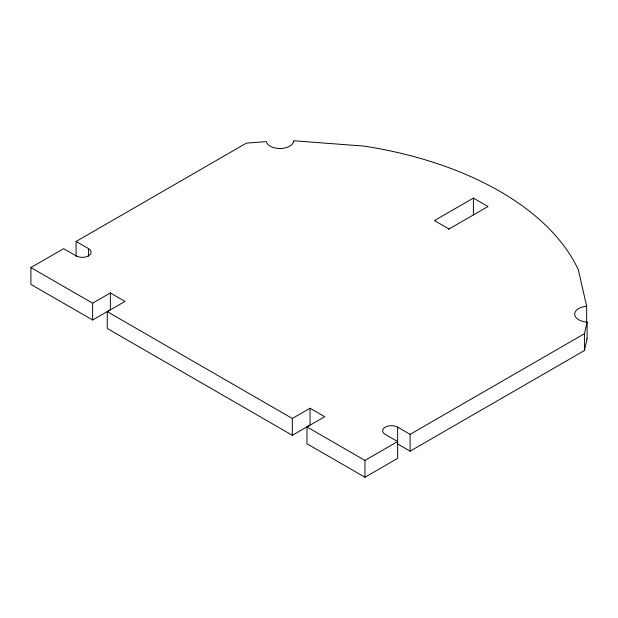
<?xml version="1.0" encoding="UTF-8"?>
<svg xmlns="http://www.w3.org/2000/svg" width="618" height="618" viewBox="0 0 618 618"><rect width="100%" height="100%" fill="white"/><g stroke="black" fill="none" stroke-linecap="round" stroke-linejoin="round"><path stroke-width="0.93" d="M397.644 443.971L410.113 451.171L584.435 350.53L584.435 333.705L587.1 322.024L586.66 322.024A13.774 7.949 0 0 1 574.678 314.137A13.774 7.949 0 0 1 586.66 306.25L578.348 269.827A303.044 174.964 0 0 0 364.064 146.111L293.612 140.757L293.612 142.627M584.435 350.53L587.1 338.849L587.1 322.024M30.9 267.555L92.623 303.191L110.359 292.947L110.359 309.772L92.623 320.016L30.9 284.38L30.9 267.555L63.631 248.66L76.091 255.86A8.814 5.091 0 0 0 88.559 255.86A8.814 5.091 0 0 0 88.559 248.66L76.091 241.46L76.091 256.416M76.091 241.46L246.412 143.129L266.296 141.615A13.774 7.949 0 0 0 279.954 148.529A13.774 7.949 0 0 0 293.612 141.615M107.269 311.65L292.322 418.486L310.058 408.243L310.058 425.068L292.322 435.311L107.269 328.475L107.269 311.65L125.006 301.406L110.359 292.947M448.537 229.27L488.011 206.52L473.403 198.084L434.439 220.58L449.054 229.015M364.952 477.243L364.952 460.418L397.644 441.546L385.176 434.346A8.814 5.091 0 0 1 385.176 427.146A8.814 5.091 0 0 1 397.644 427.146L397.644 458.371L364.952 477.243L306.968 443.77L306.968 426.945L324.713 416.702L310.058 408.243M397.644 427.146L410.113 434.346L584.435 333.705M586.66 338.849L587.1 338.849M306.968 426.945L364.952 460.418M586.66 306.25L586.66 322.14M473.403 198.084L473.403 214.909M410.113 434.346L410.113 451.171M292.322 418.486L292.322 435.311M92.623 303.191L92.623 320.016M88.559 248.66L88.559 256.138"/></g></svg>
